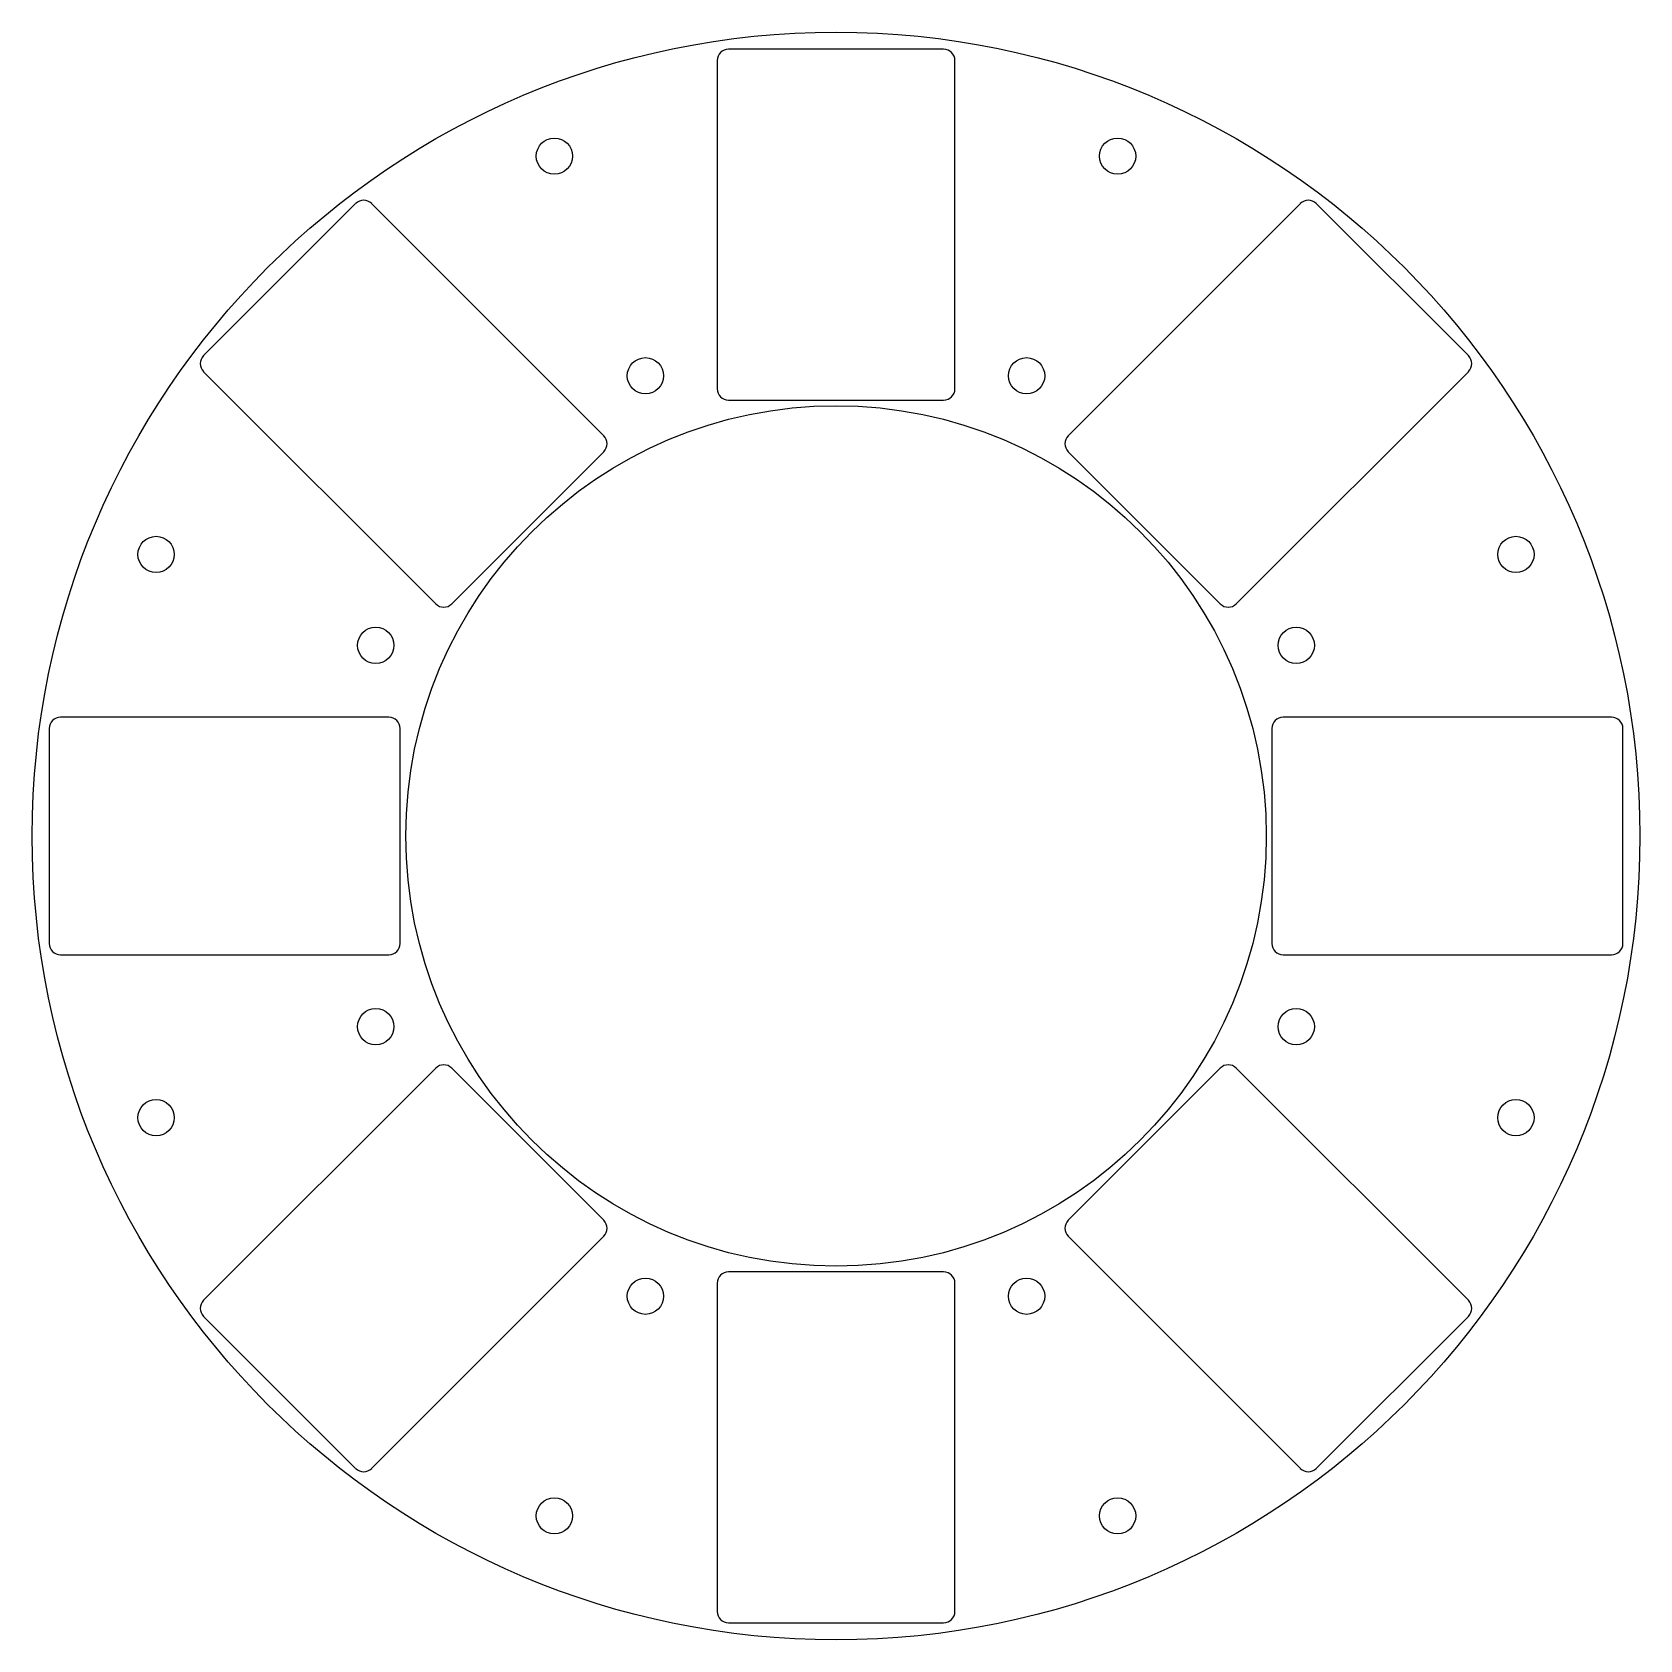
# Model space of a CAD drawing. Header units: millimetres. Extents: x 16 to 158, y 16 to 158.
import ezdxf

# ---------------------------------------------------------------- set-up
doc = ezdxf.new("R2010")
doc.units = ezdxf.units.MM

msp = doc.modelspace()

# ---------------------------------------------------------------- linework, layer by layer
at = {"color": 7, "linetype": 'Continuous', "lineweight": 25}
for p, q in [((96.07, 156.5), (77.07, 156.5)), ((76.07, 155.5), (76.07, 126.5)), ((97.07, 126.5), (97.07, 155.5)), ((44.14, 142.86), (30.7, 129.43)), ((66.06, 122.35), (45.55, 142.86)), ((127.58, 142.86), (107.07, 122.35)), ((142.43, 129.43), (128.99, 142.86)), ((30.7, 128.01), (51.21, 107.51)), ((121.92, 107.51), (142.43, 128.01)), ((77.07, 125.5), (96.07, 125.5)), ((52.62, 107.51), (66.06, 120.94)), ((107.07, 120.94), (120.51, 107.51)), ((47.07, 97.5), (18.07, 97.5)), ((155.07, 97.5), (126.07, 97.5)), ((17.07, 96.5), (17.07, 77.5)), ((48.07, 77.5), (48.07, 96.5)), ((125.07, 96.5), (125.07, 77.5)), ((156.07, 77.5), (156.07, 96.5)), ((18.07, 76.5), (47.07, 76.5)), ((126.07, 76.5), (155.07, 76.5)), ((51.21, 66.49), (30.7, 45.99)), ((66.06, 53.06), (52.62, 66.49)), ((120.51, 66.49), (107.07, 53.06)), ((142.43, 45.99), (121.92, 66.49)), ((45.55, 31.14), (66.06, 51.64)), ((107.07, 51.64), (127.58, 31.14)), ((96.07, 48.5), (77.07, 48.5)), ((76.07, 47.5), (76.07, 18.5)), ((97.07, 18.5), (97.07, 47.5)), ((30.7, 44.57), (44.14, 31.14)), ((128.99, 31.14), (142.43, 44.57)), ((77.07, 17.5), (96.07, 17.5))]:
    msp.add_line(p, q, dxfattribs=at)
for centre, radius in [((86.57, 87), 71), ((61.69, 147.05), 1.6), ((111.44, 147.05), 1.6), ((69.73, 127.65), 1.6), ((103.4, 127.65), 1.6), ((86.57, 87), 38), ((26.51, 111.87), 1.6), ((146.62, 111.87), 1.6), ((45.91, 103.84), 1.6), ((127.22, 103.84), 1.6), ((45.91, 70.16), 1.6), ((127.22, 70.16), 1.6), ((26.51, 62.12), 1.6), ((146.62, 62.12), 1.6), ((69.73, 46.35), 1.6), ((103.4, 46.35), 1.6), ((61.69, 26.95), 1.6), ((111.44, 26.95), 1.6)]:
    msp.add_circle(centre, radius, dxfattribs=at)
for centre, start, end in [((77.07, 155.5), 90, 180), ((96.07, 155.5), 0, 90), ((44.85, 142.15), 45, 135), ((128.28, 142.15), 45, 135), ((31.41, 128.72), 135, 225), ((141.72, 128.72), 315, 45), ((77.07, 126.5), 180, 270), ((96.07, 126.5), 270, 0), ((65.35, 121.65), 315, 45), ((107.78, 121.65), 135, 225), ((51.92, 108.21), 225, 315), ((121.21, 108.21), 225, 315), ((18.07, 96.5), 90, 180), ((47.07, 96.5), 0, 90), ((126.07, 96.5), 90, 180), ((155.07, 96.5), 0, 90), ((18.07, 77.5), 180, 270), ((47.07, 77.5), 270, 0), ((126.07, 77.5), 180, 270), ((155.07, 77.5), 270, 0), ((51.92, 65.79), 45, 135), ((121.21, 65.79), 45, 135), ((65.35, 52.35), 315, 45), ((107.78, 52.35), 135, 225), ((77.07, 47.5), 90, 180), ((96.07, 47.5), 0, 90), ((31.41, 45.28), 135, 225), ((141.72, 45.28), 315, 45), ((44.85, 31.85), 225, 315), ((128.28, 31.85), 225, 315), ((77.07, 18.5), 180, 270), ((96.07, 18.5), 270, 0)]:
    msp.add_arc(centre, 1, start, end, dxfattribs=at)

doc.saveas('drawing.dxf')
